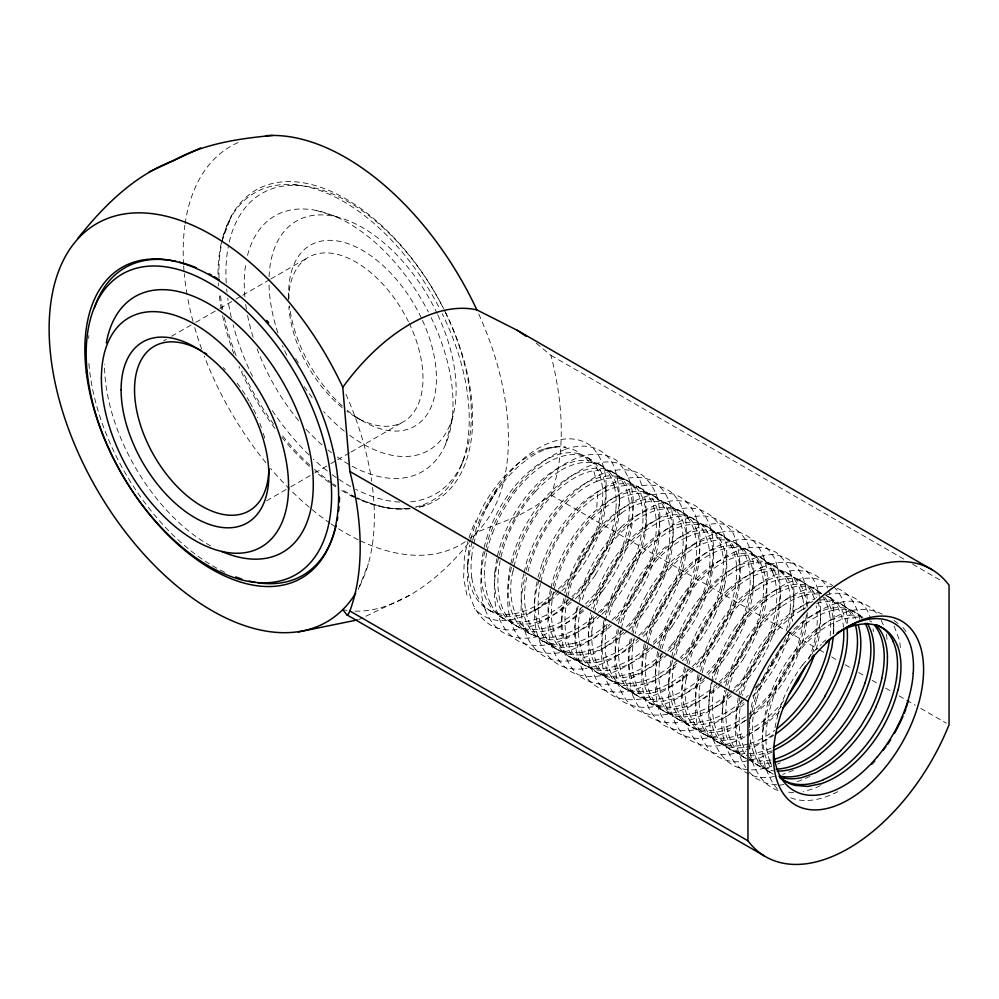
<?xml version="1.0" encoding="UTF-8"?>
<svg xmlns="http://www.w3.org/2000/svg" width="999" height="999" viewBox="0 0 999 999"><rect width="100%" height="100%" fill="white"/><g stroke="black" fill="none" stroke-linecap="round" stroke-linejoin="round"><path stroke-width="0.75" stroke-dasharray="5 3.75" d="M494.605 585.464L494.767 572.34M521.078 610.639L521.216 597.764L525.212 574.45M833.641 628.97L834.14 614.098L832.13 600.024L828.546 590.734M668.756 683.154C669.068 642.544 689.36 603.109 720.079 576.972M588.973 622.764C586.301 644.343 591.021 671.141 612.574 681.505A90.784 54.87 -59.9 0 0 631.955 685.938A90.784 54.658 -59 0 0 654.632 680.069A90.784 54.171 -58.3 0 0 677.871 664.735M686.151 678.995C680.044 707.167 697.489 746.178 731.293 739.535A90.784 54.346 -58.5 0 0 747.826 734.59M722.764 708.853C716.633 740.996 735.289 785.339 774.462 776.41M596.79 507.305L597.614 493.943M591.745 631.83L594.105 614.61M630.244 638.898C625.112 663.836 630.119 696.94 657.205 706.78A90.784 54.845 -59.6 0 0 677.647 708.628A90.784 54.558 -58.8 0 0 700.724 700.299M512.962 571.066C502.522 611.438 529.083 656.518 574.163 633.578M749.25 727.547C751.585 704.757 759.515 682.841 770.716 662.949M710.751 572.814C715.296 550.224 716.071 522.165 696.216 506.281C675.524 493.469 650.486 504.87 633.329 518.431C591.783 554.145 554.907 625.486 586.725 677.659M724.562 585.614C730.406 562.674 725.649 530.919 699.662 523.389M603.608 629.395C599.325 654.058 600.187 685.227 622.414 701.323C651.148 717.607 684.003 698.189 704.894 677.809C730.893 651.523 749.3 616.982 753.446 580.019C755.331 559.69 750.249 535.227 729.844 525.973A102.959 57.018 -60.5 0 0 701.847 526.098C658.553 542.307 631.081 585.639 619.018 628.533M481.118 572.989L483.504 557.03L488.224 539.797M806.455 614.722C802.222 649.075 784.715 680.856 761.313 705.956M483.341 551.735C477.972 575.811 480.906 607.941 505.894 619.892M661.176 653.284L659.352 663.473L658.703 677.31L660.052 689.997A90.784 54.658 -60.9 0 0 675.536 717.507A90.784 54.87 -60.1 0 0 693.718 724.487A90.784 54.745 -59.2 0 0 715.808 721.191A90.784 54.308 -58.5 0 0 739.173 708.079A90.784 53.646 -58 0 0 746.003 702.459M698.026 674.662C692.494 698.751 695.004 731.106 719.867 743.443A90.784 54.87 -59.9 0 0 739.272 747.851A90.784 54.658 -59 0 0 761.95 741.97A90.784 54.171 -58.3 0 0 773.676 735.389M526.873 577.272C520.004 603.621 527.097 643.556 559.64 647.052M537.187 581.605C529.97 608.591 536.625 646.603 568.019 653.995A90.784 54.683 -59.1 0 0 600.923 649.2A90.784 54.208 -58.4 0 0 624.188 633.878A90.784 53.496 -57.9 0 0 627.547 630.869M563.736 598.576L562.162 607.317L561.513 621.178L562.862 633.878M618.568 629.994L615.534 646.79L614.797 661.55A102.972 61.401 -61.3 0 0 621.902 692.919C642.282 732.754 693.743 711.613 716.97 686.438M551.548 591.283C545.154 618.456 544.73 654.382 570.754 671.578C592.345 682.979 617.632 673.001 635.976 659.839M699.25 675.449C693.643 699.662 692.17 728.121 708.503 748.676M498.489 558.091C491.096 586.763 490.646 627.072 521.003 642.569C548.663 652.547 577.26 635.426 596.628 616.57M511.513 567.282C504.857 594.567 504.208 631.006 530.457 648.314C558.379 662.624 590.072 643.993 609.889 624.263M645.729 644.73C638.935 671.703 638.398 707.067 663.398 725.037C691.146 740.346 722.964 721.852 743.468 702.609M685.976 668.194C671.091 710.751 693.306 773.576 748.076 748.9M591.97 614.934C584.527 643.206 585.426 683.678 616.395 697.377C644.143 706.218 671.852 689.035 691.008 670.254M593.306 609.228C605.144 569.355 630.656 530.894 669.105 512.649C698.813 498.451 726.261 518.419 726.797 550.586M565.297 598.676L562.937 608.653L561.163 627.509L563.136 647.652A102.959 61.676 -60.9 0 0 577.684 674.537M565.634 597.252C578.309 550.948 618.006 487.749 672.889 493.906C695.366 500.699 701.485 527.135 699.912 547.939C697.327 576.835 684.852 604.033 668.131 627.447M523.738 573.913C517.47 599.475 521.79 634.465 549.912 644.842M524.088 572.427L526.598 562.087A90.784 52.435 -62.3 0 1 539.123 532.942A90.784 51.586 -62.2 0 1 557.017 507.142A90.784 50.837 -61.8 0 1 578.134 487.837A90.784 50.262 -61.2 0 1 599.8 477.36A90.784 49.95 -60.4 0 1 619.205 476.973L627.272 480.631L634.103 485.314A90.784 50.137 -59 0 1 643.918 501.835A90.784 50.662 -58.3 0 1 646.153 525.536M594.455 613.124C601.91 579.857 620.891 548.713 648.463 528.384M603.458 623.276C611.5 584.602 634.065 546.828 669.53 527.709M620.903 630.107C615.958 653.096 617.282 683.179 639.385 696.99A90.784 54.808 -59.5 0 0 669.854 699.787A90.784 54.47 -58.7 0 0 693.169 689.01A90.784 53.871 -58.1 0 0 708.041 677.235M621.266 628.633L623.763 618.294L629.145 603.471A90.784 52.01 -62.3 0 1 644.655 575.599M632.017 631.518L633.803 624.138M728.146 692.07C725.124 706.031 724.874 720.691 728.533 734.565M728.496 690.596C735.926 657.33 754.894 626.186 782.442 605.831M738.199 697.889L735.851 715.084L736.213 728.396A90.784 54.57 -61.1 0 0 745.316 754.332M738.548 696.415C744.829 667.494 760.264 640.709 781.68 620.329M540.496 583.541C535.539 606.543 536.8 636.638 558.891 650.511M540.859 582.067L543.369 571.728L548.763 556.905L555.781 542.507A90.784 51.561 -62.2 0 1 573.813 516.808A90.784 50.799 -61.8 0 1 594.929 497.527A90.784 50.25 -61.2 0 1 616.583 487.05A90.784 49.95 -60.4 0 1 635.988 486.663A90.784 49.938 -59.6 0 1 650.649 496.391A90.784 50.237 -58.9 0 1 658.616 514.985A90.784 50.812 -58.2 0 1 658.828 540.072A90.784 51.561 -57.8 0 1 651.148 568.481A90.784 52.435 -57.7 0 1 636.388 596.665A90.784 53.284 -57.8 0 1 616.358 621.003M550.549 589.36C544.28 614.934 548.588 649.974 576.748 660.327M550.911 587.887C557.23 558.965 572.689 532.192 594.143 511.85M672.727 659.889C665.983 685.514 665.309 717.27 685.639 737.125C711.962 757.304 746.578 739.934 767.707 720.479M673.089 658.441C686.425 612.287 719.417 560.114 771.29 554.57A102.972 56.955 -60.1 0 1 793.656 563.349C804.894 574.85 807.966 591.683 807.117 607.23M539.21 580.194C526.923 614.872 535.914 675.599 585.102 668.581M539.585 578.733C547.402 550.499 562.849 524.438 583.516 503.683C600.761 487.824 624.612 471.853 649.013 479.383C672.377 489.81 675.661 519.368 672.015 541.833C666.158 574.5 649.825 604.919 626.748 628.658M740.371 696.315C734.302 719.405 731.792 746.715 745.766 767.544M740.734 694.879C752.097 655.332 777.397 616.87 815.246 598.638M472.252 541.858C463.986 570.329 463.773 609.952 492.932 626.523C520.704 637.699 549.587 620.154 569.555 601.66M472.627 540.372C480.781 509.677 498.401 481.705 521.678 460.189C539.885 444.393 568.731 429.57 591.083 445.979C612.087 466.62 607.342 499.612 599.55 525.137C590.846 548.963 578.071 571.728 559.915 589.635M445.691 444.143L452.947 415.859L452.197 418.631M730.756 605.719L734.615 591.47L736.513 577.822L736.413 565.234M716.295 670.878C699.05 709.003 708.84 783.104 766.308 767.819M484.065 547.527C492.432 514.323 511.426 482.967 539.81 463.224M788.81 627.459C796.116 602.834 798.663 569.817 775.948 552.247C743.531 535.277 710.014 564.785 690.509 588.573C666.146 620.916 649.188 662.687 657.392 703.596C663.935 737.487 700.574 746.94 728.346 730.881M537.986 577.235L542.482 562.4M564.785 592.744C570.017 572.265 579.532 553.034 592.282 536.213M661.962 648.913C668.456 623.551 681.393 599.912 699.387 580.881M553.221 585.776C562.075 554.445 580.094 525.636 604.782 504.358C622.752 489.41 650.861 476.248 672.04 492.869C692.819 513.848 687.712 546.815 679.745 572.277C668.031 604.782 647.439 634.527 619.055 654.557M700.586 671.216C710.601 636.301 731.518 603.945 761.288 582.742C780.544 568.069 814.272 563.049 827.522 588.074M812.125 653.97C818.568 636.113 822.789 616.695 819.555 597.727M499.4 555.319C508.503 523.563 526.66 494.33 551.835 472.852C569.355 458.728 595.804 446.291 616.783 460.576C650.137 495.267 626.336 550.911 603.646 585.227M526.186 570.279C536.85 535.127 557.904 502.172 588.436 481.181C603.858 470.991 624.725 464.81 641.77 474.775C668.169 495.791 660.564 535.089 650.786 562.749C642.345 583.94 630.182 603.846 614.173 620.142M646.353 641.72L652.422 623.651L660.152 607.005M721.79 589.697C713.686 615.421 700.049 639.66 681.068 658.94M686.925 663.598C698.85 624.138 723.663 586.438 761.275 567.544M221.928 241.209L231.493 215.821M358.279 589.422L368.394 563.573M801.148 646.316C791.183 674.525 773.613 700.624 749.063 718.106M461.663 464.385L463.961 458.778M785.763 637.674L778.084 655.431L768.206 672.652L756.543 688.548M475.986 522.252L482.13 508.116A90.684 52.36 -60 0 1 558.766 446.478L566.146 447.29A90.784 50.075 -60.8 0 0 543.269 450.362A90.784 50.4 -61.4 0 0 526.735 459.565M731.493 614.822C723.501 634.377 711.75 652.335 696.803 667.27M578.658 560.127L584.715 548.176M573.201 543.394C554.183 575.586 537.724 625.349 568.281 655.606A90.784 54.845 -59.7 0 0 597.165 662.25M479.42 524.225A90.784 52.385 -62.3 0 1 489.672 502.347L498.014 487.862L483.179 513.261M619.143 585.302C636.363 549.937 695.541 485.264 733.004 532.729C753.533 580.394 725.224 634.677 692.007 669.218M696.303 611.625L687.662 626.398L676.785 641.296L667.444 651.523M735.002 634.914L726.86 648.726L717.394 661.575L706.867 673.064M743.606 658.416C761.325 629.795 777.522 589.735 757.804 558.266A90.784 49.913 -60 0 0 733.878 547.489M619.542 586.925L627.697 573.114M716.545 635.576L724.949 622.002M672.015 626.261C688.96 602.434 701.348 573.663 699.55 543.918M530.781 521.291C549.55 488.211 605.107 434.415 639.21 478.608C659.927 526.535 631.018 581.006 597.639 615.521M735.002 627.809L744.53 615.509M736.787 629.632C756.643 601.785 796.103 561.238 832.841 585.676M783.865 700.624C774.287 712.474 762.624 722.926 749.075 730.019M671.952 644.367C698.276 613.336 726.797 559.715 697.789 522.077A90.784 49.913 -60.2 0 0 671.99 514.997A90.784 50.15 -61 0 0 650.636 523.001M514.085 490.771C527.272 473.751 543.456 458.366 563.611 450.025M802.559 665.009L814.522 650.886A90.684 52.36 -60 0 1 821.353 644.392M662.624 576.898C677.984 558.004 699.238 538.561 725.274 539.91A90.784 49.925 -59.8 0 1 741.333 547.177A90.784 50.137 -59 0 1 751.148 563.698A90.784 50.637 -58.4 0 1 753.383 587.424A90.784 51.349 -57.9 0 1 747.639 615.347M570.591 600.511C603.846 565.846 632.492 512.062 612.887 463.986A103.109 57.03 -60 0 0 597.677 449.375A103.097 57.205 -60.8 0 0 563.623 449.887M585.501 603.995C611.987 577.547 631.306 540.721 629.095 502.522M676.798 663.286C658.94 680.506 634.527 695.591 608.741 691.345A102.972 61.888 -59.9 0 1 586.688 677.697M558.828 590.746C539.46 612.874 498.738 635.089 474.3 608.403M730.481 693.88C710.539 714.46 678.296 732.167 650.149 717.394A102.959 61.851 -60.4 0 1 632.367 694.317M731.58 692.806C764.822 659.215 791.645 607.13 775.112 559.515C755.556 520.954 708.279 545.491 687.474 568.893M718.081 685.376C745.891 658.066 765.009 620.666 767.182 581.43C769.143 555.219 751.922 525.374 722.002 532.08M682.617 571.228C699.312 553.771 728.034 535.876 751.211 552.185M795.991 629.52C814.909 609.065 854.782 586.45 877.134 613.873M623.663 632.142C606.218 648.713 583.678 662.774 558.703 660.988A102.934 61.876 -60 0 1 535.951 649.862M694.555 669.23C682.329 680.706 667.532 690.022 650.849 693.106M701.248 677.934C687.3 690.384 669.367 700.174 650.187 699.3A90.784 54.87 -60.1 0 1 631.992 692.369A90.784 54.683 -60.9 0 1 619.88 675.973A90.784 54.221 -61.6 0 1 615.209 652.135A90.784 53.521 -62.1 0 1 617.22 629.632M663.211 655.893C641.97 676.847 604.695 696.715 577.672 674.562M583.379 605.993C566.72 621.153 543.406 634.777 520.254 627.609A90.784 54.808 -60.5 0 1 505.157 616.545A90.784 54.495 -61.3 0 1 494.73 585.389M620.928 527.347C637.911 510.851 667.394 497.627 687.687 516.233A90.784 50.15 -59 0 1 699.662 543.843M534.827 610.564L545.716 601.86M692.744 545.079C648.888 578.733 617.807 638.661 632.454 694.243M741.545 701.373C722.714 718.381 690.059 732.841 668.543 712.362M773.039 734.74L756.493 745.679L749.475 748.363M536.263 343.219L550.948 355.357A257.33 148.564 60 0 1 550.948 494.88L535.139 506.281L517.27 516.333L476.848 532.192A165.884 95.779 -60 0 1 469.23 542.232M800.474 623.438C815.284 611.638 837.324 601.223 855.319 612.3A90.784 49.9 -59.9 0 1 862.724 617.619M621.64 512.912C637.325 501.286 663.136 494.368 677.384 511.838A90.784 50.262 -58.8 0 1 685.451 530.344A90.784 50.812 -58.2 0 1 685.664 555.444M755.656 590.334L766.608 583.878L777.347 579.857L787.499 578.371M809.952 776.485L797.352 781.717M163.586 340.896L166.271 339.348M171.628 336.251L194.418 323.102M195.754 322.327L218.544 309.166M219.88 308.391L234.628 299.887M235.964 299.113L241.333 296.016M242.67 295.242L269.48 279.757M270.816 278.983L308.341 257.317M266.621 500.761L289.398 487.612M290.746 486.838L313.524 473.676M314.872 472.902L329.608 464.398M330.956 463.623L336.313 460.527M337.65 459.752L349.712 452.784M351.061 452.01L403.334 421.828M719.979 704.357L708.266 710.951L696.703 715.159L685.614 716.845M746.765 719.854L735.064 726.448L723.488 730.644A90.784 54.808 -59.5 0 1 702.11 731.443A90.784 54.845 -60.3 0 1 685.289 721.977A90.784 54.595 -61.1 0 1 674.949 703.483A90.784 54.083 -61.7 0 1 672.252 678.209A90.784 53.334 -62.2 0 1 674.475 661.038M793.331 770.379L782.704 774.362M820.241 785.614L814.809 788.348L803.371 791.62M409.827 595.179L364.173 617.07M801.348 610.039L806.792 607.404M771.94 752.072L759.889 757.879L743.044 761.787L734.103 761.738A102.997 61.888 -59.8 0 1 708.478 748.726M772.14 750.823L758.166 755.007L748.975 755.356M358.728 619.592L362.812 617.707M657.08 675.099C641.495 683.903 620.566 688.311 605.119 676.86M837.724 791.695C822.914 799.275 804.495 804.32 788.648 796.877M546.328 615.047C531.118 622.789 511.101 625.636 496.928 614.198M739.859 568.381C766.92 551.785 796.74 573.988 793.693 604.258A90.784 51.186 -58 0 1 792.269 621.49M776.66 589.685L787.399 585.651M816.732 603.596C830.344 598.651 846.965 603.408 854.307 616.321A90.784 50.375 -58.7 0 1 855.693 618.718M635.439 674.662C622.552 679.283 607.517 679.62 595.779 671.803M771.091 760.064L757.517 761.226L749.163 759.352M826.548 594.855C844.754 588.861 866.121 600.049 870.579 618.93M542.932 449.363L558.766 446.478M424.9 505.569L415.659 507.03A177.635 102.56 60 0 0 442.245 313.748M572.602 643.593L561.525 645.254L551.261 644.33L542.145 640.846M760.589 570.179C772.664 566.683 785.476 570.079 794.929 578.159M779.457 785.189L783.99 784.552M406.431 508.503C387.038 510.776 368.456 502.847 350.924 495.641M793.606 792.682L785.114 791.845M580.394 652.484L569.68 652.846L559.952 650.636L551.498 645.903M831.643 586.475C784.09 582.504 750.561 630.806 733.254 669.13A102.972 60.514 -61.9 0 0 722.627 708.903M776.698 784.827L767.045 783.578L756.343 778.633L749.075 772.027M293.868 184.728L300.037 185.564M730.669 745.741L720.916 743.556L712.449 738.848M729.932 749.262L737.699 753.234L747.439 755.419M316.383 210.477L338.336 217.332M790.721 562.924C806.643 565.958 817.232 580.956 819.38 596.328M649.475 702.809L658.616 706.268A90.784 54.67 -59.1 0 0 691.545 701.373A90.784 54.196 -58.4 0 0 714.797 686.001A90.784 53.484 -57.9 0 0 718.144 682.979M837.199 588.386C850.486 592.956 857.267 607.017 859.889 619.942M646.041 492.432L654.095 496.116L660.913 500.799M672.827 507.904L680.881 511.575A90.784 50.075 -59.2 0 1 692.419 525.911A90.784 50.512 -58.5 0 1 696.628 548.101A90.784 51.174 -58 0 1 692.844 575.287M572.664 449.238L579.47 452.435M882.317 614.198C842.969 594.705 804.257 638.648 785.526 668.294C765.334 703.733 748.788 754.894 777.921 789.734M777.959 790.534C759.003 783.553 749.999 762.662 749.225 743.668M756.718 764.722L764.485 768.706M622.589 687.287L630.394 691.296A90.784 54.808 -60.5 0 1 615.009 679.445A90.784 54.483 -61.3 0 1 606.505 659.015A90.784 53.884 -61.9 0 1 605.831 632.479A90.784 53.109 -62.3 0 1 607.192 623.826M676.273 718.281L683.99 722.252M684.527 666.92A90.784 52.897 -62.3 0 0 683.965 669.842A90.784 53.734 -62 0 0 682.654 697.402A90.784 54.371 -61.4 0 0 689.273 719.605A90.784 54.758 -60.7 0 0 703.096 733.766L710.826 737.737M737.699 753.234L729.22 748.538A90.784 54.67 -60.9 0 1 717.107 732.142A90.784 54.221 -61.6 0 1 712.424 708.328A90.784 53.521 -62.1 0 1 714.685 684.365M603.596 675.824L595.129 671.116L588.186 664.023L582.966 654.757M797.602 579.058L804.819 583.129A90.784 50.05 -59.2 0 1 816.383 597.464M831.618 598.601L824.387 594.517A90.784 49.913 -60.2 0 1 831.767 599.363L837.537 606.605L841.545 615.921L843.656 627.047M663.623 501.698L670.791 505.756M690.434 517.17L697.614 521.241M618.481 623.776A90.784 52.71 -62.3 0 1 629.183 594.293A90.784 51.798 -62.3 0 1 645.903 567.332A90.784 50.999 -61.9 0 1 666.47 546.153A90.784 50.375 -61.3 0 1 688.261 533.279A90.784 49.987 -60.6 0 1 717.195 532.642L724.412 536.713A90.784 50.05 -59.2 0 1 735.963 551.061A90.784 50.487 -58.5 0 1 740.159 573.226A90.784 51.186 -58 0 1 731.63 614.822M770.803 563.586L778.046 567.669M542.619 562.412A90.784 52.21 -62.3 0 1 556.58 533.791A90.784 51.374 -62.1 0 1 575.511 509.353A90.784 50.662 -61.7 0 1 597.027 492.057A90.784 50.15 -61 0 1 618.381 484.04A90.784 49.925 -60.2 0 1 636.813 486.226L644.043 490.322M766.071 769.817L773.438 774.038M610.539 470.991L617.22 474.825A90.784 50.05 -59.2 0 1 628.733 489.198A90.784 50.487 -58.5 0 1 632.904 511.388A90.784 51.161 -58 0 1 629.133 538.586M550.948 355.357L904.52 559.49M912.611 564.16L942.307 581.306M550.948 494.88L785.763 630.456M787.112 631.231L818.144 649.15M819.492 649.924L823.551 652.272M831.643 656.942L838.386 660.839M845.142 664.735L851.885 668.631M858.628 672.527L864.035 675.636M872.127 680.319L877.522 683.428M885.626 688.111L891.021 691.221M899.112 695.903L915.309 705.244M920.716 708.366L946.353 723.164M355.844 417.132L362.55 421.004M527.16 632.167L532.105 635.052M598.838 464.148L603.871 467.132M511.988 623.214L520.117 628.059M587.05 457.405L591.158 459.865A90.784 50.037 -59.3 0 1 603.309 477.347A90.784 50.499 -58.5 0 1 606.093 494.505A90.784 50.949 -58.1 0 1 604.233 514.685A90.784 51.586 -57.8 0 1 593.244 547.252A90.784 52.535 -57.7 0 1 581.056 568.231A90.784 53.184 -57.8 0 1 565.909 586.8A90.784 53.784 -58 0 1 561.788 590.921M489.597 610.464L491.683 611.713A90.784 54.858 -59.9 0 0 505.919 616.108A90.784 54.745 -59.3 0 0 522.427 614.585M869.592 620.666L871.727 621.977M739.285 754.357L745.441 758.166M644.33 643.681A90.784 53.509 -62.1 0 0 642.032 667.632A90.784 54.221 -61.6 0 0 646.69 691.483A90.784 54.695 -60.9 0 0 658.816 707.866L666.208 712.474A90.797 54.87 -59.9 0 0 685.589 716.92M685.614 723.351L692.994 727.934M631.98 692.382L639.385 696.99M562.961 633.791A90.784 54.658 -61 0 0 578.346 661.388L585.776 666.033A90.784 54.858 -59.9 0 0 605.169 670.454A90.784 54.658 -59 0 0 627.859 664.597A90.784 54.196 -58.4 0 0 651.098 649.263M851.223 610.014L858.578 614.885A90.784 50.15 -59 0 1 861.712 618.181M717.207 532.629L724.562 537.524M714.51 531.73C704.582 522.814 690.122 522.914 678.221 527.36A90.784 50.649 -61.7 0 0 645.816 550.037A90.784 51.386 -62.1 0 0 626.873 574.487A90.784 52.248 -62.3 0 0 612.924 603.146A90.784 53.109 -62.3 0 0 608.466 617.956M820.054 600.049A90.784 50.075 -60.8 0 1 824.312 599.725A90.784 49.913 -60 0 1 841.67 604.395L848.538 609.09M814.884 588.935L821.702 593.606L814.347 588.723A90.784 49.987 -60.6 0 0 785.389 589.41M761.25 557.979L768.131 562.687M734.452 542.507L741.32 547.202M894.093 620.416L898.551 623.95M788.061 573.463L794.655 579.532L799.575 587.837L802.634 598.101M833.753 586.775C843.83 596.665 847.602 611.251 847.352 625.037M824.6 597.202C833.091 607.192 834.078 621.241 833.715 633.803M535.939 649.887L530.032 642.369A103.159 61.563 -61.2 0 1 521.216 610.551M585.314 457.205L590.122 463.474M902.996 627.472L906.992 632.866M881.193 620.441L884.44 627.21M894.18 626.148L899.637 640.771L900.611 649.537M772.764 572.352C782.254 598.276 773.538 626.698 761.825 650.374A90.784 52.885 -57.7 0 1 744.317 677.16A90.784 53.684 -58 0 1 733.753 688.648M593.955 471.54L596.59 481.718M466.958 595.142L463.611 578.646L464.335 558.503A92.62 53.471 -60 0 1 468.568 539.36M886.488 634.29L887.224 641.283M873.051 628.696L873.363 631.68M288.674 293.044L288.674 300.799A94.98 54.833 60 0 1 333.728 253.584A94.98 54.833 60 0 1 408.441 321.728M777.547 715.971A91.758 53.209 -61.5 0 1 802.497 664.934M775.012 727.697A92.895 54.67 -61.1 0 1 777.622 715.958M771.64 765.409A90.784 54.87 -60.3 0 1 769.904 761.35M769.929 761.325A90.784 54.495 -61.3 0 1 766.058 731.443L768.456 714.16L773.563 696.39A90.784 52.285 -62.4 0 1 802.309 647.464A90.784 51.211 -62.1 0 1 827.921 625.649L840.971 619.567L853.358 617.12A90.784 49.888 -60.1 0 1 863.198 618.019M773.189 774.237A90.784 54.845 -59.5 0 1 767.269 769.954A90.784 54.808 -60.6 0 1 754.72 747.914M754.645 747.976A90.784 54.146 -61.7 0 1 756.767 698.888M756.917 698.875A90.784 53.059 -62.3 0 1 771.69 663.86M771.615 663.811A90.784 52.035 -62.3 0 1 794.13 634.053A90.784 50.712 -61.7 0 1 833.004 610.277M832.991 610.314A90.784 50.05 -60.8 0 1 855.319 612.3M770.816 663.024A102.11 58.167 -62 0 1 796.028 629.645M503.146 482.679A90.784 50.812 -61.8 0 1 526.76 459.802M489.672 502.347A90.784 51.736 -62.2 0 1 503.046 482.517M467.744 564.198A90.784 53.434 -62.1 0 1 469.667 545.092M470.866 539.423A90.784 53.434 -62.1 0 1 476.123 522.277M471.665 557.467A90.784 53.009 -62.3 0 1 473.251 546.59M473.813 543.818A90.784 53.009 -62.3 0 1 479.607 524.25M471.79 577.784A90.784 53.934 -61.9 0 1 471.491 557.542M467.744 564.198A90.784 54.146 -61.7 0 0 471.303 587.924A90.784 54.62 -61 0 0 481.955 605.032A90.784 54.858 -60.3 0 0 498.526 613.586A90.784 54.795 -59.4 0 0 519.23 612.637A90.784 54.47 -58.7 0 0 541.733 602.347A90.784 53.884 -58.1 0 0 557.205 590.172M471.803 577.784A90.784 54.383 -61.4 0 0 476.648 594.792A90.784 54.683 -60.9 0 0 491.695 611.713M548.926 601.81A90.784 54.483 -58.7 0 1 522.39 614.747M558.266 589.16A90.784 53.884 -58.1 0 0 563.511 583.891A90.784 53.134 -57.7 0 0 582.13 559.502A90.784 52.298 -57.7 0 0 595.504 532.042A90.784 51.486 -57.8 0 0 602.172 504.782A90.784 50.762 -58.3 0 0 601.41 480.894A90.784 50.237 -58.9 0 0 593.443 463.211M560.739 591.908A90.784 53.784 -58 0 1 548.901 601.66M579.283 453.846A90.784 49.95 -59.6 0 1 593.443 463.211M591.158 459.852A90.784 49.913 -60 0 0 578.671 454.907A90.784 49.987 -60.6 0 0 563.711 455.881A90.784 50.387 -61.4 0 0 539.11 468.094A90.784 50.887 -61.8 0 0 523.026 482.567A90.784 51.473 -62.2 0 0 508.591 501.073M579.283 453.846A90.784 49.938 -60.4 0 0 560.651 453.896A90.784 50.212 -61.1 0 0 539.81 463.374M492.495 533.391A90.784 52.048 -62.3 0 1 508.753 501.223M486.713 552.996A90.784 53.097 -62.3 0 0 486.188 555.756A90.784 53.684 -62 0 0 484.515 576.972M487 551.598A90.784 53.097 -62.3 0 1 492.282 533.379M490.584 603.371A90.784 54.158 -61.7 0 1 484.69 576.885M490.497 603.471A90.784 54.72 -60.8 0 0 499.837 615.734A90.784 54.858 -60.2 0 0 512.762 622.652A90.784 54.833 -59.6 0 0 536.875 622.215M536.9 622.052A90.784 54.458 -58.7 0 0 554.545 614.41A90.784 53.996 -58.2 0 0 572.027 601.56M571.915 596.69A90.784 53.821 -58.1 0 0 579.195 589.173A90.784 53.047 -57.7 0 0 597.327 564.285A90.784 52.21 -57.7 0 0 610.014 536.675A90.784 51.386 -57.9 0 0 615.859 509.615M568.706 599.662A90.784 53.821 -58.1 0 1 546.328 615.159M595.441 574.825A90.784 53.496 -57.9 0 1 575.262 598.863M595.292 574.7A90.784 52.485 -57.7 0 0 607.255 553.633A90.784 51.836 -57.7 0 0 615.434 531.805M619.567 501.011A90.784 51.236 -57.9 0 1 615.646 531.768M614.285 486.301A90.784 50.712 -58.3 0 1 615.884 509.602M619.43 501.111A90.784 50.462 -58.6 0 0 616.371 484.165A90.784 50.112 -59.1 0 0 609.003 471.528M614.273 486.313A90.784 50.175 -59 0 0 605.544 469.468A90.784 49.925 -59.7 0 0 590.796 461.101A90.784 49.962 -60.5 0 0 571.803 462.2A90.784 50.287 -61.2 0 0 550.874 472.664A90.784 50.812 -61.8 0 0 530.481 491.358A90.784 51.561 -62.2 0 0 513.061 516.096A90.784 52.385 -62.3 0 0 500.699 544.13A90.784 53.209 -62.2 0 0 497.24 556.992M591.171 462.612A90.784 49.938 -59.7 0 1 609.04 471.478M591.196 462.549A90.784 49.987 -60.6 0 0 576.123 463.861A90.784 50.25 -61.2 0 0 559.777 470.966M535.551 491.533A90.784 50.662 -61.6 0 1 559.777 471.153M535.476 491.383A90.784 51.473 -62.2 0 0 521.191 510.064A90.784 52.135 -62.3 0 0 509.652 531.356A90.784 52.797 -62.3 0 0 501.773 553.746A90.784 53.684 -62 0 0 500.449 559.328M494.905 572.277A90.784 53.209 -62.2 0 1 496.94 558.404M500.149 560.714A90.784 53.684 -62 0 0 497.977 585.963A90.784 54.246 -61.6 0 0 501.111 604.37A90.784 54.595 -61.1 0 0 508.678 618.718A90.784 54.858 -60.2 0 0 527.072 630.644A90.784 54.808 -59.5 0 0 542.844 631.343A90.784 54.583 -58.9 0 0 560.189 626.186A90.784 54.008 -58.2 0 0 586.513 608.366M602.459 591.008A90.784 53.409 -57.8 0 1 587.549 607.367M602.509 591.071A90.784 52.797 -57.7 0 0 617.769 567.357A90.797 52.06 -57.7 0 0 629.158 538.586M629.208 502.435A90.784 50.162 -59 0 0 617.582 475.824A90.784 49.925 -59.8 0 0 602.247 468.494A90.784 49.987 -60.6 0 0 582.929 470.666A90.784 50.325 -61.3 0 0 561.913 482.142A90.784 50.912 -61.9 0 0 541.72 501.598A90.784 51.673 -62.2 0 0 524.762 526.873A90.784 52.51 -62.3 0 0 513.061 555.107A90.784 53.334 -62.2 0 0 510.501 565.109M617.22 474.812A90.784 49.9 -60 0 0 599.899 470.067A90.784 50.075 -60.8 0 0 579.02 475.561A90.784 50.524 -61.5 0 0 557.267 490.684A90.784 51.199 -62 0 0 537.437 513.611A90.784 51.998 -62.3 0 0 522.052 541.52M513.099 571.028A90.784 52.872 -62.3 0 1 513.673 568.119M513.986 566.645A90.784 52.872 -62.3 0 1 522.065 541.52M510.214 566.52A90.784 53.334 -62.2 0 0 508.066 583.104A90.784 54.046 -61.8 0 0 510.427 607.667A90.784 54.57 -61.1 0 0 519.98 626.011A90.784 54.833 -60.4 0 0 535.714 636.051A90.784 54.82 -59.5 0 0 555.869 636.675A90.784 54.545 -58.8 0 0 578.246 627.872A90.784 53.996 -58.2 0 0 597.152 613.661M601.885 614.348A90.784 53.896 -58.1 0 0 608.379 607.717A90.784 53.097 -57.7 0 0 627.297 582.055A90.784 52.21 -57.7 0 0 640.384 553.471A90.784 51.374 -57.9 0 0 646.141 525.549M600.774 615.384A90.784 53.896 -58.1 0 1 574.15 633.728M598.226 612.662A90.784 53.996 -58.2 0 0 600.337 610.614A90.797 53.297 -57.8 0 0 619.667 587.012M627.797 573.151A90.784 51.561 -57.8 0 0 642.07 530.369A90.784 50.799 -58.2 0 0 641.857 505.269A90.784 50.237 -58.8 0 0 633.865 486.7A90.784 49.938 -59.6 0 0 619.205 476.973M618.056 478.034A90.784 49.913 -59.8 0 1 634.115 485.302M597.827 480.994A90.784 50 -60.6 0 1 618.056 478.034M597.827 481.006A90.784 50.375 -61.4 0 0 576.036 493.843A90.784 50.999 -61.9 0 0 555.481 515.034A90.784 51.786 -62.3 0 0 538.773 541.982A90.784 52.647 -62.3 0 0 528.071 571.428M559.615 647.115A90.784 54.595 -58.9 0 0 593.418 638.461A90.784 54.046 -58.2 0 0 614.16 623.101M572.577 643.706A90.784 54.208 -58.4 0 0 607.429 624.213A90.784 53.509 -57.9 0 0 610.789 621.216M611.9 620.167A90.784 53.509 -57.9 0 0 628.458 601.323A90.784 52.672 -57.7 0 0 644.717 573.763A90.784 51.773 -57.7 0 0 654.27 545.054A90.784 50.961 -58.1 0 0 656.056 518.806A90.784 50.35 -58.7 0 0 649.949 498.339A90.784 49.987 -59.4 0 0 636.813 486.226M580.369 652.572A90.784 54.358 -58.5 0 0 615.122 636.575A90.784 53.684 -58 0 0 624.2 628.908M626.398 626.81A90.784 53.684 -58 0 0 636.937 615.334A90.784 52.872 -57.7 0 0 654.595 588.661A90.784 51.985 -57.7 0 0 665.983 559.877A90.784 51.161 -58 0 0 669.767 532.692A90.784 50.474 -58.5 0 0 665.596 510.501A90.784 50.05 -59.2 0 0 654.095 496.116A90.784 49.913 -60 0 0 636.775 491.358A90.784 50.062 -60.8 0 0 615.908 496.865A90.784 50.512 -61.5 0 0 594.168 511.975M628.658 629.82A90.784 53.496 -57.9 0 0 645.204 610.976A90.784 52.647 -57.7 0 0 661.463 583.416A90.784 51.761 -57.7 0 0 671.028 554.695A90.784 50.961 -58.1 0 0 672.814 528.459A90.784 50.35 -58.7 0 0 666.695 507.992A90.784 49.987 -59.4 0 0 653.558 495.904A90.784 49.913 -60.2 0 0 635.114 493.718A90.784 50.15 -61 0 0 613.761 501.748A90.784 50.662 -61.7 0 0 592.245 519.03A90.784 51.361 -62.1 0 0 573.314 543.493M568.943 656.318A90.784 54.808 -59.5 0 0 599.4 659.178A90.784 54.47 -58.7 0 0 622.702 648.438A90.784 53.871 -58.1 0 0 634.228 639.672M597.165 662.225A90.784 54.583 -58.9 0 0 620.254 653.895A90.784 54.021 -58.2 0 0 638.761 640.571M638.698 635.626A90.784 53.871 -58.1 0 0 645.179 629.008A90.784 53.072 -57.7 0 0 664.098 603.384M643.181 636.425A90.784 53.259 -57.8 0 0 663.211 612.062A90.784 52.398 -57.7 0 0 677.946 583.891A90.784 51.548 -57.8 0 0 685.639 555.456M664.11 603.396A90.784 52.21 -57.7 0 0 677.222 574.8A90.784 51.349 -57.9 0 0 682.979 546.878A90.784 50.637 -58.4 0 0 680.781 523.139A90.784 50.137 -59 0 0 670.991 506.58A90.784 49.913 -59.8 0 0 654.932 499.325A90.784 50 -60.6 0 0 634.702 502.285A90.784 50.362 -61.3 0 0 612.924 515.159A90.784 50.974 -61.9 0 0 592.357 536.326M621.653 513.086A90.784 51.149 -62 0 0 591.033 544.667A90.784 51.985 -62.3 0 0 575.661 572.552A90.784 52.885 -62.3 0 0 567.557 597.702M567.245 599.163A90.784 52.885 -62.3 0 0 566.683 602.085A90.784 53.721 -62 0 0 565.359 629.645A90.784 54.371 -61.4 0 0 571.965 651.872A90.784 54.77 -60.7 0 0 585.776 666.033M578.346 661.4A90.784 54.87 -60.1 0 0 596.515 668.381A90.784 54.745 -59.3 0 0 618.606 665.109A90.784 54.346 -58.5 0 0 641.97 652.022A90.784 53.659 -58 0 0 647.664 647.34M653.246 642.232A90.784 53.659 -58 0 0 663.773 630.731A90.784 52.835 -57.7 0 0 681.43 604.045A90.784 51.985 -57.7 0 0 692.819 575.287M672.127 626.361A90.784 53.509 -57.9 0 1 655.569 645.242M654.47 646.291A90.784 53.509 -57.9 0 1 651.111 649.3M687.699 516.208A90.784 49.913 -59.8 0 0 671.615 508.991A90.784 50 -60.6 0 0 651.385 511.988A90.784 50.387 -61.4 0 0 629.595 524.837A90.784 51.036 -61.9 0 0 609.015 546.041A90.784 51.823 -62.3 0 0 592.32 573.026A90.784 52.672 -62.3 0 0 581.643 602.497M620.966 527.484A90.784 51.561 -62.2 0 0 592.732 563.911A90.784 52.447 -62.3 0 0 580.344 593.056A90.784 53.272 -62.2 0 0 578.346 600.449M576.785 607.767A90.784 53.272 -62.2 0 0 575.112 622.015A90.784 54.071 -61.8 0 0 577.734 647.34A90.784 54.595 -61.1 0 0 588.061 665.846A90.784 54.858 -60.3 0 0 604.894 675.312A90.784 54.795 -59.4 0 0 626.248 674.612A90.784 54.47 -58.7 0 0 649.537 663.898A90.784 53.884 -58.1 0 0 664.422 652.16M578.371 630.869A90.784 53.509 -62.1 0 1 580.669 606.893M583.029 654.695A90.784 54.196 -61.6 0 1 578.396 630.856M667.856 654.008A90.784 54.046 -58.2 0 1 635.426 674.787M672.027 644.505A90.784 53.884 -58.1 0 1 665.534 651.123M670.054 651.91A90.784 53.309 -57.8 0 0 690.097 627.522A90.784 52.423 -57.7 0 0 704.794 599.325A90.784 51.548 -57.8 0 0 712.449 570.904A90.784 50.799 -58.2 0 0 712.225 545.841A90.784 50.237 -58.8 0 0 704.22 527.285M704.233 527.272A90.784 49.95 -59.6 0 0 689.547 517.607A90.784 49.938 -60.4 0 0 670.129 518.019A90.784 50.25 -61.2 0 0 648.476 528.521M650.649 522.989A90.784 50.687 -61.7 0 0 629.108 540.259A90.784 51.411 -62.1 0 0 610.152 564.71A90.784 52.235 -62.3 0 0 596.216 593.369A90.784 53.097 -62.3 0 0 591.733 608.191M589.098 622.727A90.784 53.097 -62.3 0 1 590.746 612.587M591.87 631.768A90.784 54.333 -61.5 0 0 598.788 667.307A90.784 54.745 -60.7 0 0 612.574 681.505M680.044 657.779A90.784 53.709 -58 0 0 690.584 646.278A90.784 52.86 -57.7 0 0 708.241 619.567A90.784 51.973 -57.7 0 0 719.605 590.834A90.784 51.174 -58 0 0 723.401 563.636A90.784 50.487 -58.5 0 0 719.218 541.446A90.784 50.05 -59.2 0 0 707.704 527.06A90.784 49.913 -60 0 0 690.384 522.315A90.784 50.062 -60.8 0 0 669.517 527.847M677.834 659.877A90.784 53.709 -58 0 1 657.08 675.224M682.329 660.689A90.784 53.471 -57.9 0 0 698.863 641.833A90.784 52.635 -57.7 0 0 715.122 614.298M724.687 585.576A90.784 51.786 -57.7 0 1 715.147 614.298M603.596 623.239A90.784 54.021 -61.8 0 0 604.57 662.787A90.784 54.583 -61.1 0 0 614.872 681.318A90.784 54.845 -60.3 0 0 631.705 690.796A90.784 54.795 -59.4 0 0 653.059 690.084A90.784 54.446 -58.7 0 0 676.36 679.32A90.784 53.834 -58.1 0 0 691.233 667.569M650.836 693.194A90.784 54.845 -59.7 0 1 630.381 691.32M692.344 666.52A90.784 53.834 -58.1 0 0 698.825 659.914A90.784 53.084 -57.7 0 0 717.769 634.29A90.784 52.21 -57.7 0 0 730.868 605.706M724.575 537.499A90.784 50.162 -59 0 1 736.538 565.147M724.425 536.713A90.784 49.9 -60 0 0 707.092 531.98A90.784 50.075 -60.8 0 0 686.213 537.499M686.213 537.524A90.784 50.524 -61.5 0 0 664.46 552.659A90.784 51.199 -62 0 0 644.63 575.586M715.634 669.58A90.784 53.871 -58.1 0 1 709.153 676.198M715.621 669.555A90.784 53.059 -57.7 0 0 734.527 643.918A90.784 52.173 -57.7 0 0 747.602 615.347M735.139 634.964A90.784 51.598 -57.8 0 0 749.35 592.157A90.784 50.812 -58.2 0 0 749.088 567.095A90.784 50.237 -58.9 0 0 741.058 548.551A90.784 49.938 -59.6 0 0 726.385 538.873A90.784 49.95 -60.4 0 0 706.955 539.285A90.784 50.262 -61.2 0 0 685.289 549.8A90.784 50.837 -61.8 0 0 664.16 569.143A90.784 51.598 -62.2 0 0 646.291 594.967M662.712 577.035A90.784 52.198 -62.3 0 0 639.797 618.606A90.784 53.097 -62.3 0 0 635.277 633.416M633.953 624.125A90.784 52.435 -62.3 0 1 646.316 594.979M634.29 637.824A90.784 53.097 -62.3 0 0 632.654 647.964A90.784 53.884 -61.9 0 0 633.316 674.487A90.784 54.483 -61.3 0 0 641.82 694.929A90.784 54.82 -60.5 0 0 657.192 706.78M721.465 684.964A90.784 54.033 -58.2 0 1 700.724 700.336M719.255 681.93A90.784 53.484 -57.9 0 0 735.776 663.074A90.784 52.61 -57.7 0 0 751.985 635.514A90.784 51.748 -57.7 0 0 761.525 606.818M743.731 658.503A90.784 53.322 -57.8 0 1 723.676 682.904M761.55 606.818A90.784 50.974 -58.1 0 0 763.298 580.581A90.784 50.35 -58.7 0 0 757.155 560.152M743.98 548.114A90.784 50 -59.4 0 1 757.167 560.139M733.878 547.477A90.784 50.062 -60.8 0 0 713.011 553.021A90.784 50.512 -61.5 0 0 691.271 568.144A90.784 51.211 -62 0 0 671.428 591.046A90.784 52.048 -62.3 0 0 656.031 618.98A90.784 52.91 -62.3 0 0 647.976 644.13M682.667 571.391A90.784 51.761 -62.3 0 0 656.043 609.815A90.784 52.647 -62.3 0 0 645.329 639.273M647.677 645.591A90.784 52.91 -62.3 0 0 647.102 648.513A90.784 53.709 -62 0 0 645.804 676.061A90.784 54.346 -61.5 0 0 652.409 698.276A90.784 54.745 -60.7 0 0 666.208 712.474M658.816 707.866A90.784 54.87 -60.1 0 0 676.997 714.822A90.784 54.745 -59.2 0 0 699.1 711.5A90.784 54.321 -58.5 0 0 722.464 698.376A90.784 53.684 -58 0 0 731.555 690.746M735.976 691.683A90.784 53.521 -57.9 0 0 752.534 672.814A90.784 52.647 -57.7 0 0 768.755 645.242A90.784 51.786 -57.7 0 0 778.321 616.545A90.784 50.986 -58.1 0 0 780.057 590.309A90.784 50.35 -58.7 0 0 773.925 569.867A90.784 49.987 -59.4 0 0 760.763 557.792A90.784 49.925 -60.2 0 0 742.307 555.631M731.518 695.741A90.784 53.521 -57.9 0 1 719.992 704.52M772.826 572.29A90.784 49.95 -59.6 0 0 753.171 554.358A90.784 49.95 -60.4 0 0 733.741 554.795A90.784 50.262 -61.2 0 0 712.075 565.297A90.784 50.849 -61.8 0 0 690.971 584.615A90.784 51.586 -62.2 0 0 673.076 610.451A90.784 52.485 -62.3 0 0 660.714 639.61A90.784 53.284 -62.2 0 0 658.066 649.949M742.307 555.656A90.784 50.15 -61 0 0 720.953 563.698A90.784 50.649 -61.6 0 0 699.437 581.018M657.754 651.423A90.784 53.284 -62.2 0 0 655.544 668.581A90.784 54.058 -61.8 0 0 658.204 693.855A90.784 54.583 -61.1 0 0 668.568 712.324M752.622 696.166A90.784 53.646 -58 0 0 760.976 686.837A90.784 52.847 -57.7 0 0 778.633 660.152A90.784 51.985 -57.7 0 0 789.622 632.817M755.394 687.662A90.784 53.109 -57.7 0 0 771.465 665.184A90.784 52.248 -57.7 0 0 781.343 645.279M748.263 695.329A90.784 53.109 -57.7 0 1 746.066 697.477M744.954 698.526A90.784 53.109 -57.7 0 1 741.595 701.535M790.234 608.678A90.784 51.361 -57.9 0 1 786.275 630.844M790.221 608.691A90.784 50.624 -58.4 0 0 787.986 584.977A90.784 50.125 -59.1 0 0 778.171 568.456A90.784 49.913 -59.8 0 0 762.1 561.226M762.087 561.238A90.784 50 -60.6 0 0 741.857 564.235A90.784 50.362 -61.3 0 0 720.092 577.11M739.847 568.518A90.784 50.787 -61.8 0 0 707.804 594.268A90.784 51.586 -62.2 0 0 689.884 620.042A90.784 52.46 -62.3 0 0 677.509 649.213A90.784 53.334 -62.2 0 0 674.787 659.577M668.868 683.091A90.784 54.458 -61.3 0 0 678.696 716.208A90.784 54.808 -60.5 0 0 694.068 728.084A90.784 54.845 -59.7 0 0 714.522 729.919A90.784 54.558 -58.8 0 0 737.612 721.565A90.784 54.021 -58.2 0 0 745.416 716.67M749.275 713.86A90.784 54.021 -58.2 0 0 760.539 704.095A90.784 53.259 -57.8 0 0 780.556 679.72A90.784 52.41 -57.7 0 0 795.291 651.548A90.784 51.561 -57.8 0 0 802.971 623.114A90.784 50.824 -58.2 0 0 803.633 617.12M807.229 612.612A90.784 51.011 -58.1 0 1 801.31 646.291M802.734 598.026A90.784 50.824 -58.2 0 1 803.87 609.927M806.892 605.781A90.784 50.362 -58.7 0 0 800.748 585.339A90.784 49.987 -59.4 0 0 787.574 573.276A90.784 49.925 -60.2 0 0 769.13 571.103A90.784 50.162 -61 0 0 747.764 579.145A90.784 50.687 -61.7 0 0 726.236 596.44A90.784 51.411 -62.1 0 0 707.292 620.916A90.784 52.235 -62.3 0 0 693.381 649.575A90.784 53.072 -62.3 0 0 688.923 664.397M728.109 589.51A90.784 50.487 -61.5 0 1 760.564 570.292M728.109 589.485A90.784 51.186 -62 0 0 708.279 612.412A90.784 52.01 -62.3 0 0 692.919 640.322A90.784 52.897 -62.3 0 0 684.839 665.459M686.288 678.933A90.784 53.072 -62.3 0 1 687.936 668.806M703.096 733.766A90.784 54.87 -59.9 0 0 722.489 738.186A90.784 54.67 -59.1 0 0 745.167 732.342M766.021 723.576A90.784 54.346 -58.5 0 1 749.138 733.99M779.457 711.638A90.784 53.671 -58 0 1 766.021 723.563M808.765 659.265A90.784 51.399 -57.9 0 0 817.095 624.1A90.784 50.662 -58.3 0 0 816.133 605.756M816.021 649.687A90.784 51.973 -57.7 0 0 816.82 646.828A90.784 51.161 -58 0 0 820.591 619.642A90.784 50.474 -58.5 0 0 817.931 601.648M814.347 598.963A90.784 50.137 -59 0 0 804.969 583.916A90.784 49.913 -59.8 0 0 788.885 576.698A90.784 50 -60.6 0 0 768.643 579.695A90.784 50.4 -61.4 0 0 746.852 592.582A90.784 51.011 -61.9 0 0 726.298 613.823A90.784 51.823 -62.3 0 0 709.602 640.796A90.784 52.66 -62.3 0 0 698.95 670.267M787.474 578.446A90.784 49.913 -60 0 1 804.832 583.129M725.049 622.115A90.784 51.161 -62 0 1 755.669 590.496M716.683 635.651A90.784 52.847 -62.3 0 0 700.761 679.532A90.784 53.696 -62 0 0 699.437 707.092A90.784 54.358 -61.5 0 0 706.056 729.307A90.784 54.758 -60.7 0 0 719.867 743.443M749.862 743.468A90.784 54.583 -58.9 0 0 764.46 737.075A90.784 54.033 -58.2 0 0 774.849 730.306M748.426 743.893A90.784 54.583 -58.9 0 1 730.644 745.803M829.507 613.536A90.784 50.787 -58.2 0 1 829.957 637.075M822.314 596.028A90.784 50.262 -58.8 0 1 829.545 613.498M820.516 593.806A90.784 49.95 -59.6 0 0 806.805 585.314A90.784 49.95 -60.4 0 0 787.374 585.764M763.598 602.297A90.784 50.387 -61.4 0 1 785.389 589.398M744.592 615.646A90.784 50.787 -61.8 0 1 776.648 589.835M743.031 623.513A90.784 51.024 -61.9 0 1 763.598 602.285M743.044 623.526A90.784 51.823 -62.3 0 0 726.36 650.486A90.784 52.697 -62.3 0 0 715.659 679.957M714.372 670.604A90.784 52.41 -62.3 0 1 735.102 627.921M711.363 682.429A90.784 53.297 -62.2 0 0 709.153 699.587A90.784 54.046 -61.8 0 0 711.837 724.849A90.784 54.595 -61.1 0 0 722.202 743.318A90.784 54.845 -60.3 0 0 739.06 752.734A90.784 54.795 -59.4 0 0 744.804 753.571M711.675 680.956A90.784 53.297 -62.2 0 1 714.36 670.604M749.325 753.646A90.784 54.795 -59.4 0 0 760.426 751.96A90.784 54.446 -58.7 0 0 772.015 747.776M846.265 623.189A90.784 50.225 -58.9 0 0 838.236 604.645A90.784 49.938 -59.6 0 0 826.385 595.904M821.615 593.468A90.784 49.913 -60.2 0 0 805.906 592.432A90.784 50.15 -61 0 0 784.552 600.499A90.784 50.674 -61.7 0 0 763.024 617.807A90.784 51.411 -62.1 0 0 744.08 642.295A90.784 52.26 -62.3 0 0 730.169 670.978A90.784 53.122 -62.3 0 0 725.711 685.801M804.12 595.416A90.784 49.95 -60.4 0 1 820.579 594.343M782.454 605.956A90.784 50.25 -61.2 0 1 804.12 595.429M723.101 700.349A90.784 53.122 -62.3 0 1 724.725 690.209M723.101 700.349A90.784 53.896 -61.9 0 0 723.825 726.847A90.784 54.47 -61.3 0 0 732.367 747.24A90.784 54.808 -60.5 0 0 745.204 757.966M746.665 758.928A90.784 54.745 -60.8 0 1 728.608 734.49M749.138 760.177A90.784 54.87 -59.9 0 0 766.071 763.336A90.784 54.67 -59.1 0 0 771.528 762.824M841.67 604.395A90.784 50.037 -59.2 0 1 853.221 618.731M812.849 601.61A90.784 50.075 -60.8 0 0 803.433 605.294A90.784 50.512 -61.5 0 0 781.705 620.466M801.348 610.202A90.784 50.974 -61.9 0 0 769.904 638.998A90.784 51.786 -62.3 0 0 753.196 665.946A90.784 52.672 -62.3 0 0 742.494 695.416M741.495 699.824A90.784 53.534 -62.1 0 0 739.21 723.8A90.784 54.221 -61.6 0 0 743.893 747.627A90.784 54.683 -60.9 0 0 745.903 751.822M749.1 756.88A90.784 54.683 -60.9 0 0 756.018 763.985A90.784 54.87 -60.1 0 0 774.225 770.928M749 758.778A90.784 54.845 -60.3 0 0 765.846 768.219A90.784 54.808 -59.5 0 0 771.59 769.068M787.849 635.464A90.784 51.361 -62.1 0 1 800.499 623.601M749.924 715.771A90.784 53.122 -62.3 0 1 757.03 686.388M749.325 731.068A90.784 53.896 -61.9 0 0 750.611 742.282A90.784 54.495 -61.3 0 0 759.14 762.699A90.784 54.82 -60.5 0 0 773.251 774M749.312 723.576A90.784 53.896 -61.9 0 1 749.912 715.771M849.225 615.222A90.784 49.913 -60.2 0 1 862.262 616.808M815.634 629.695A90.784 50.4 -61.4 0 1 849.237 615.172M815.659 629.919A90.784 51.099 -62 0 0 791.558 654.869A90.784 52.46 -62.4 0 0 768.668 698.95L763.411 722.015L762.587 733.041A90.784 54.52 -61.3 0 0 771.403 768.893M822.701 642.644A90.784 50.737 -61.8 0 1 825.861 639.909M716.458 670.878A102.959 59.416 -62.1 0 1 736.912 629.757M780.231 762.824A102.972 61.326 -58.7 0 1 777.597 764.01M771.902 766.233A102.972 61.326 -58.7 0 1 766.283 767.931M761.375 706.106A102.959 60.951 -58.4 0 1 749.887 716.77M744.979 720.641A102.959 60.951 -58.4 0 1 728.346 731.043M781.405 706.568A102.972 60.202 -58 0 1 767.744 720.616M761.25 567.694A102.959 57.105 -60.7 0 1 790.696 562.974M833.803 628.895A102.997 58.516 -58.1 0 1 832.779 636.288M660.302 607.08A102.997 58.741 -62 0 1 687.549 569.068M692.732 544.93A102.972 57.53 -61.3 0 1 722.027 531.98M603.433 629.445A102.997 60.277 -62 0 1 618.993 585.239M668.006 627.322A102.997 60.202 -58 0 1 651.41 646.478M650.324 647.539A102.997 60.202 -58 0 1 635.951 659.677M710.888 572.777A102.972 58.766 -58 0 1 696.44 611.675M726.673 550.686A102.959 57.78 -58.5 0 1 721.628 589.722M619.03 654.407A103.009 61.264 -58.6 0 1 585.127 668.481M512.512 562.912A103.022 60.115 -62 0 1 530.669 521.191M469.018 537.924A92.62 53.471 -60 0 1 475.674 520.679M485.227 609.465A103.122 61.314 -61.4 0 1 481.268 572.927M485.202 609.49A103.047 61.701 -60.9 0 0 495.467 626.373A103.084 61.938 -60.3 0 0 510.864 636.101A103.059 61.863 -59.4 0 0 540.809 635.689A103.059 61.513 -58.8 0 0 562.837 625.374A103.109 61.014 -58.3 0 0 584.403 608.079M603.733 585.302A103.134 60.44 -58.1 0 1 586.488 606.081M488.049 539.785A103.072 59.715 -62.1 0 1 513.973 490.634M465.322 541.683A229.957 132.767 60 0 1 359.553 540.409M358.191 539.747A229.957 132.767 60 0 1 337.787 528.284M335.077 526.548A229.957 132.767 60 0 1 331.343 524.05M330.095 523.201A229.957 132.767 60 0 1 290.746 490.272M289.648 489.173A229.957 132.767 60 0 1 270.629 468.481M265.859 462.737A229.957 132.767 60 0 1 204.271 356.131M201.636 349.013A229.957 132.767 60 0 1 194.605 327.21M193.007 321.416A229.957 132.767 60 0 1 187.35 296.104M187.088 294.58A229.957 132.767 60 0 1 184.266 273.676M184.003 270.766A229.957 132.767 60 0 1 183.666 266.084M183.566 264.535A229.957 132.767 60 0 1 184.915 225.212M185.14 223.639A229.957 132.767 60 0 1 240.896 141.346M478.758 314.036A229.957 132.767 60 0 1 470.142 538.161M468.244 543.456A165.884 95.779 -60 0 1 354.383 611.101M347.028 610.389A165.884 95.779 -60 0 1 342.794 609.59M345.941 394.218A229.957 132.767 60 0 1 371.69 481.318M372.502 487.387A229.957 132.767 60 0 1 358.691 588.011M444.98 311.301A179.408 103.584 60 0 1 417.769 507.567M410.239 508.766A179.408 103.584 60 0 1 357.155 497.839M355.731 497.152A179.408 103.584 60 0 1 340.871 488.911M335.926 485.714A179.408 103.584 60 0 1 333.441 484.04M332.205 483.179A179.408 103.584 60 0 1 314.26 469.068M309.877 465.134A179.408 103.584 60 0 1 282.068 435.239M273.714 424.3A179.408 103.584 60 0 1 242.657 371.141M236.101 355.632A179.408 103.584 60 0 1 224.126 316.608M222.64 309.403A179.408 103.584 60 0 1 220.117 292.769M219.031 277.872A179.408 103.584 60 0 1 300.562 182.392A179.408 103.584 60 0 1 443.618 308.566M409.553 508.154A177.635 102.56 60 0 1 355.282 497.777M353.821 497.077A177.635 102.56 60 0 1 340.784 489.997M335.689 486.8A177.635 102.56 60 0 1 330.607 483.366M329.333 482.48A177.635 102.56 60 0 1 314.972 471.303M309.29 466.321A177.635 102.56 60 0 1 281.805 437.187M275.05 428.559A177.635 102.56 60 0 1 238.986 366.433M233.891 353.871A177.635 102.56 60 0 1 222.552 315.384M221.403 309.515A177.635 102.56 60 0 1 218.943 292.207M218.431 286.051A177.635 102.56 60 0 1 218.244 283.017M218.019 274.113A177.635 102.56 60 0 1 221.403 242.607M222.615 237.887A177.635 102.56 60 0 1 316.758 189.423A177.635 102.56 60 0 1 439.498 308.266M445.417 312.487A173.551 100.2 60 0 1 410.002 501.873M399.563 502.06A173.551 100.2 60 0 1 355.781 489.31M350.612 486.55A173.551 100.2 60 0 1 337.6 478.484M336.313 477.597A173.551 100.2 60 0 1 329.87 472.939M327.335 470.979A173.551 100.2 60 0 1 313.449 459.165M308.891 454.845A173.551 100.2 60 0 1 271.054 408.716M252.56 376.423A173.551 100.2 60 0 1 233.129 324.887M231.318 317.557A173.551 100.2 60 0 1 227.735 298.214M226.985 292.095A173.551 100.2 60 0 1 226.686 289.061M226.236 283.067A173.551 100.2 60 0 1 228.609 244.955M229.233 242.12A173.551 100.2 60 0 1 321.953 190.01A173.551 100.2 60 0 1 444.742 311.089M431.131 317.507A147.627 85.227 60 0 1 439.747 455.157A147.627 85.227 60 0 1 337.362 457.043M331.443 452.684A147.627 85.227 60 0 1 327.909 449.887M322.078 444.967A147.627 85.227 60 0 1 305.756 428.871M298.576 420.604A147.627 85.227 60 0 1 257.168 348.988M253.134 337.237A147.627 85.227 60 0 1 247.54 315.334M246.416 309.103A147.627 85.227 60 0 1 245.717 304.433M244.855 296.765A147.627 85.227 60 0 1 246.041 262.275M247.54 255.382A147.627 85.227 60 0 1 325.349 212.787A147.627 85.227 60 0 1 428.384 312M210.602 545.916A147.627 85.227 60 0 1 104.508 364.148M437.762 314.822A132.343 76.411 60 0 1 442.882 437.525A132.343 76.411 60 0 1 349.113 434.89M344.268 431.118A132.343 76.411 60 0 1 323.664 411.538M312.15 397.639A132.343 76.411 60 0 1 304.32 386.663M286.713 355.219A132.343 76.411 60 0 1 282.58 345.654M277.909 332.904A132.343 76.411 60 0 1 268.981 283.079M269.068 276.76A132.343 76.411 60 0 1 334.765 216.471A132.343 76.411 60 0 1 437.125 313.461M224.7 572.252A177.635 102.56 60 0 1 88.649 359.952M88.649 338.436A177.635 102.56 60 0 1 88.874 335.514M295.667 358.604A177.635 102.56 60 0 1 298.913 363.811M223.277 367.582A94.98 54.833 60 0 1 225.349 369.63M237.15 383.166A94.98 54.833 60 0 1 249.188 401.148M249.95 402.485A94.98 54.833 60 0 1 252.897 407.942M253.609 409.328A94.98 54.833 60 0 1 257.555 417.744M259.865 423.376A94.98 54.833 60 0 1 261.438 427.597M263.324 433.291A94.98 54.833 60 0 1 264.947 438.973M409.115 323.127A94.98 54.833 60 0 1 413.998 411.938A94.98 54.833 60 0 1 347.078 411.401M342.095 407.555A94.98 54.833 60 0 1 288.861 306.681M422.452 320.354A104.483 60.327 60 0 1 424.375 418.094A104.483 60.327 60 0 1 346.94 410.065M342.345 406.094A104.483 60.327 60 0 1 289.473 306.031M288.836 298.689A104.483 60.327 60 0 1 337.05 240.909A104.483 60.327 60 0 1 421.815 318.981"/><path stroke-width="1.5" d="M833.303 636.838L831.83 647.439L827.996 661.688L822.302 676.098M906.218 707.617L908.566 700.199M848.825 682.454C834.889 715.346 810.551 747.664 775.349 758.953M355.644 593.281A229.957 132.767 60 0 1 115.247 518.181A229.957 132.767 60 0 1 96.866 223.551A229.957 132.767 60 0 1 342.794 387.275L349.862 471.441A257.33 148.564 60 0 1 349.862 610.976L348.426 614.085L346.765 614.772L342.794 609.59M805.531 666.458L798.164 680.581L789.335 693.955M824.999 696.016C836.588 675.536 845.067 652.285 843.668 628.433M869.093 712.237L860.963 726.048L851.498 738.91L840.983 750.399M883.116 750.286L885.901 746.69M77.81 238.449C103.471 206.069 133.978 175.637 173.277 160.664C203.509 143.781 238.524 138.586 272.552 135.452M871.74 764.21L874.787 761.063M819.667 754.37C836.088 741.458 849.2 724.787 859.04 706.43A90.809 51.349 -57.9 0 0 871.727 672.027M200.724 147.939L149.126 171.978M773.438 750.224C799.587 738.723 818.768 715.559 832.217 690.971A90.784 51.586 -57.8 0 0 846.553 648.226A90.784 50.812 -58.2 0 0 846.94 627.459M357.28 619.929L298.251 632.005M821.128 783.703L807.654 786.425L795.291 785.426A90.784 54.87 -60.3 0 1 778.945 776.048M266.171 135.689A229.957 132.767 60 0 1 476.848 309.89L517.27 330.319L932.729 570.104M349.862 471.441L747.964 701.286A165.884 95.779 -60 0 1 949.05 585.189L949.05 724.725A165.884 95.779 -60 0 1 747.964 840.821L349.862 610.976M346.765 614.772L764.285 855.906M517.27 330.319L526.198 336.301M747.964 701.286L747.964 840.821M837.224 632.829A90.684 52.36 -60 0 1 897.402 645.541M897.414 645.529A90.784 50.549 -58.4 0 1 898.026 689.984M811.925 657.317A102.373 58.267 -61.1 0 1 813.835 655.044M826.048 642.444A102.373 58.267 -61.1 0 1 831.63 637.649M837.362 633.279A102.373 58.267 -61.1 0 1 849.787 625.699A101.399 57.118 -60.6 0 1 887.262 620.229A100.524 56.456 -60 0 1 904.769 633.428A99.513 56.081 -59.3 0 1 913.223 673.363M913.248 673.351A98.664 56.094 -58.9 0 1 905.643 707.592A97.602 56.319 -58.6 0 1 876.872 757.404M876.822 757.329A96.791 56.444 -58.7 0 1 850.161 781.805A95.704 56.568 -59.2 0 1 809.34 795.229A94.83 56.294 -59.7 0 1 788.086 786.338A93.744 55.544 -60.6 0 1 773.588 751.36M897.864 690.022A90.784 51.324 -57.9 0 1 884.415 724.337M884.477 724.362A90.784 52.86 -57.7 0 1 849.05 767.769A90.784 53.921 -58.1 0 1 821.128 783.703M875.873 625.074A90.784 49.888 -60.1 0 1 881.031 631.643A90.784 50.087 -59.1 0 1 887.474 656.917M887.399 656.955A90.784 50.986 -58.1 0 1 875.911 706.83M876.023 706.842A90.784 52.11 -57.7 0 1 856.018 739.41A90.784 53.134 -57.7 0 1 829.782 764.472L815.758 772.764L801.91 777.572A90.784 54.845 -59.5 0 1 779.882 777.135M867.157 623.214A90.784 49.9 -59.9 0 1 869.892 628.458A90.784 50.412 -58.6 0 1 871.69 672.04M905.881 709.103A102.123 58.779 -57.9 0 1 904.22 713.348M903.034 716.183A102.123 58.779 -57.9 0 1 899.112 724.625M898.476 725.898A102.123 58.779 -57.9 0 1 894.367 733.528M890.683 739.685A102.123 58.779 -57.9 0 1 887.599 744.442M782.679 708.254A90.784 53.671 -58 0 0 787.824 702.297A90.784 52.847 -57.7 0 0 805.469 675.586A90.784 51.973 -57.7 0 0 814.173 655.456M775.998 733.803A90.784 54.171 -58.3 0 0 785.189 726.598A90.784 53.484 -57.9 0 0 806.193 703.683A90.784 52.672 -57.7 0 0 822.452 676.123M777.272 728.458A90.784 54.033 -58.2 0 0 787.374 719.58A90.784 53.284 -57.8 0 0 807.404 695.204M807.392 695.204A90.784 52.423 -57.7 0 0 822.102 667.007A90.784 51.536 -57.8 0 0 829.545 639.947M773.313 747.165A90.784 54.446 -58.7 0 0 783.74 741.171A90.784 53.859 -58.1 0 0 806.193 721.728A90.784 53.084 -57.7 0 0 825.112 696.078M774.325 762.337A90.784 54.67 -59.1 0 0 788.735 757.479A90.784 54.183 -58.3 0 0 811.962 742.107A90.784 53.471 -57.9 0 0 832.966 719.18M832.979 719.205A90.784 52.635 -57.7 0 0 849.2 691.658A90.784 51.773 -57.7 0 0 858.74 662.949M848.95 682.454A90.784 51.161 -58 0 0 857.467 640.859A90.784 50.487 -58.5 0 0 855.231 624.363M858.753 662.936A90.784 50.974 -58.1 0 0 860.501 636.713A90.784 50.375 -58.7 0 0 858.403 625.561M777.185 771.091A90.784 54.745 -59.2 0 0 796.328 767.607A90.784 54.333 -58.5 0 0 819.704 754.495M776.111 769.143A90.784 54.808 -59.5 0 0 787.2 767.469A90.784 54.458 -58.7 0 0 810.514 756.68A90.784 53.846 -58.1 0 0 832.966 737.212A90.784 53.047 -57.7 0 0 851.86 711.575M864.959 682.991A90.784 52.198 -57.7 0 1 851.885 711.588M864.959 682.991A90.784 51.349 -57.9 0 0 870.678 655.082A90.784 50.649 -58.4 0 0 868.431 631.368A90.784 50.15 -59 0 0 865.097 623.251M779.969 776.111A90.784 54.845 -59.6 0 0 795.004 776.36A90.784 54.583 -58.9 0 0 818.094 768.019A90.784 54.046 -58.2 0 0 841.033 750.524M881.805 678.446A90.834 51.848 -57.7 0 1 869.23 712.287M883.615 647.827A90.784 50.849 -58.2 0 1 881.705 678.471M874.712 625.536A90.784 50.012 -59.2 0 1 883.541 647.889M780.007 777.959A90.784 54.895 -60 0 0 797.202 784.365A90.784 54.683 -59.1 0 0 823.326 779.769M823.338 779.62A90.784 53.784 -58 0 0 859.128 753.221A90.784 52.56 -57.6 0 0 886.475 711.7A90.784 51.486 -57.8 0 0 896.578 678.184M893.069 641.333A90.784 50.387 -58.6 0 1 896.503 678.221M893.131 641.271A90.784 49.987 -59.4 0 0 878.596 625.761A90.784 50.025 -60.8 0 0 876.036 624.662M342.794 387.275A165.884 95.779 -60 0 1 476.848 309.89M106.306 342.957A147.627 85.227 60 0 1 217.532 309.278A147.627 85.227 60 0 1 313.261 482.267A147.627 85.227 60 0 1 221.666 551.411M336.139 525.536A177.635 102.56 60 0 1 257.979 582.779M255.082 582.317A177.635 102.56 60 0 1 249.201 581.093M241.733 579.02A177.635 102.56 60 0 1 235.727 576.947M94.455 307.704A177.635 102.56 60 0 1 176.348 261.426M179.283 262.1A177.635 102.56 60 0 1 196.453 267.794M209.128 273.813A177.635 102.56 60 0 1 211.663 275.2M214.211 276.648A177.635 102.56 60 0 1 219.305 279.72M266.721 320.404A177.635 102.56 60 0 1 268.756 322.689M339.498 497.215A177.635 102.56 60 0 1 339.335 501.935M339.036 506.58A177.635 102.56 60 0 1 338.586 511.138M337.787 517.057A177.635 102.56 60 0 1 337.3 519.942M268.843 468.881A94.98 54.833 60 0 1 200.811 505.594A94.98 54.833 60 0 1 134.54 389.273A94.98 54.833 60 0 1 201.698 351.011M204.196 352.51A94.98 54.833 60 0 1 206.706 354.121M867.944 785.526A106.169 61.301 -60 0 0 901.597 621.066A106.169 61.301 -60 0 0 775.998 732.442A106.169 61.301 -60 0 0 867.944 785.526M101.399 378.409A132.343 76.411 60 0 0 241.77 553.046A132.343 76.411 60 0 0 241.77 365.871A132.343 76.411 60 0 0 101.399 378.409M87.013 370.492A173.551 100.2 60 0 0 282.18 580.382A173.551 100.2 60 0 0 257.505 322.365A173.551 100.2 60 0 0 87.013 370.492M86.289 372.177A179.408 103.584 60 0 0 290.834 582.966A179.408 103.584 60 0 0 258.092 313.162A179.408 103.584 60 0 0 86.289 372.177M121.104 389.797A104.483 60.327 60 0 0 231.918 527.647A104.483 60.327 60 0 0 231.918 379.895A104.483 60.327 60 0 0 121.104 389.797"/></g></svg>
